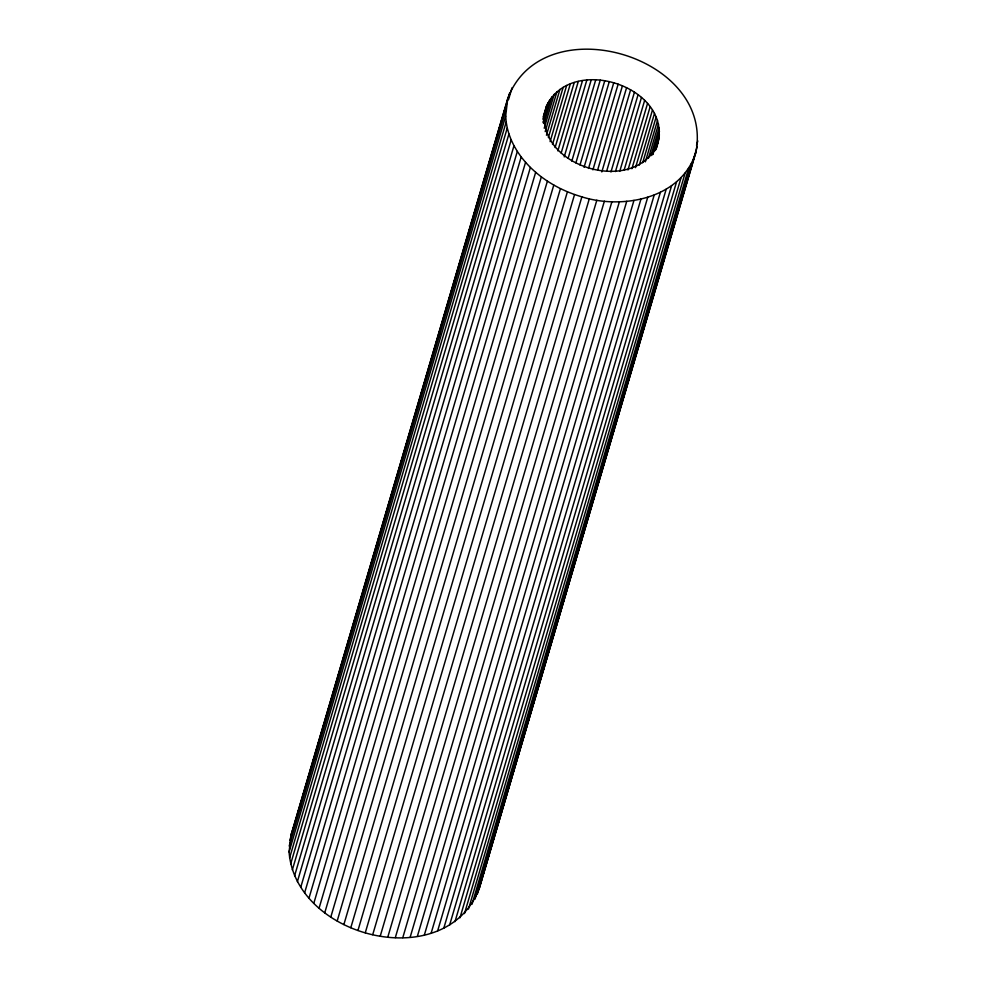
<?xml version="1.0" encoding="UTF-8"?>
<svg xmlns="http://www.w3.org/2000/svg" width="987" height="987" viewBox="0 0 987 987"><rect width="100%" height="100%" fill="white"/><g stroke="black" fill="none" stroke-linecap="round" stroke-linejoin="round"><path stroke-width="1.48" d="M289.08 851.978L291.14 834.583L507.725 98.663C542.394 5.527 714.81 55.457 695.86 152.417L479.275 888.337C446.087 975.07 295.532 938.427 289.08 851.978L505.677 116.059L507.725 98.663M658.243 141.672C637.183 198.979 529.057 165.693 546.465 106.102C572.423 51.682 678.686 89.101 656.059 149.049M479.275 888.337L697.143 146.742M509.576 93.148L292.991 829.068L294.805 825.083M289.857 840.258L506.454 104.338M299.32 810.45L300.628 806.021M314.113 760.212L315.421 755.783M376.306 548.895L377.614 544.454M391.099 498.645L392.394 494.216M438.499 337.579L439.807 333.137M453.292 287.328L454.588 282.899M468.072 237.09L469.38 232.648M508.527 99.65L512.006 87.831M289.179 846.069L505.763 110.149M289.586 857.937L506.171 122.018L505.677 116.059M290.671 863.933L507.269 128.002L506.171 122.018M292.337 869.892L508.934 133.973L507.269 128.002M294.582 875.814L511.18 139.895L508.934 133.973M297.383 881.65L513.98 145.718L511.18 139.895M300.727 887.35L517.324 151.43L513.98 145.718M304.601 892.902L521.185 156.97L517.324 151.43M308.956 898.244L525.553 162.324L521.185 156.97M543.418 116.454L546.465 106.102M543.282 117.256L544.59 112.814M543.134 119.168L547.921 102.919M543.306 119.267L544.182 116.306M543.183 122.03L549.71 99.872M543.257 122.807L544.121 119.846M313.792 903.376L530.389 167.445L525.553 162.324M543.985 123.572L551.807 96.973M544.219 128.248L554.225 94.258M545.194 131.641L556.939 91.742M546.44 135.231L559.925 89.422M319.06 908.237L535.657 172.318L530.389 167.445M548.377 137.575L563.158 87.337M550.117 141.634L566.649 85.474M324.748 912.815L541.332 176.895L535.657 172.318M552.51 144.46L570.338 83.87M555.101 147.544L574.237 82.526M330.793 917.083L547.39 181.152L541.332 176.895M557.852 150.888L578.296 81.44M561.184 153.034L582.503 80.626M337.184 920.994L553.781 185.075L547.39 181.152M564.206 156.921L586.821 80.083M568.191 158.142L591.238 79.824M343.871 924.548L560.456 188.628L553.781 185.075M571.806 161.128L595.729 79.848M350.804 927.706L567.402 191.786L560.456 188.628M575.89 162.917L600.244 80.157M579.986 164.977L604.772 80.749M357.96 930.47L574.545 194.538L567.402 191.786M584.057 167.321L609.287 81.6M588.523 168.444L613.754 82.735M365.276 932.789L581.874 196.869C623.056 209.799 681.536 198.51 695.86 152.417M592.916 169.85L618.146 84.142M372.716 934.689L589.313 198.757M597.641 170.023L622.439 85.783M601.811 171.923L626.597 87.683M380.242 936.12L596.827 200.201M606.684 171.096L630.607 89.817M610.953 171.972L634.444 92.173M387.792 937.095L604.377 201.175M615.456 171.565L638.071 94.727M619.737 171.356L641.476 97.466M395.318 937.613L611.915 201.681M624.203 169.85L644.647 100.39M627.966 169.961L647.546 103.462M402.795 937.65L619.392 201.73M631.89 168.74L650.162 106.682M635.517 167.642L652.481 110.001M410.16 937.218L626.745 201.299M639.268 165.15L654.492 113.431M642.685 162.732L656.17 116.922M417.365 936.33L633.962 200.398M645.338 161.856L657.515 120.476M648.508 158.043L658.514 124.054M650.902 155.724L659.168 127.656M652.506 154.873L659.464 131.234M653.024 154.169L653.887 151.208M654.628 151.023L659.415 134.775M424.373 934.973L640.97 199.041M655.528 150.086L659.008 138.254M656.256 147.927L657.132 144.978M431.146 933.159L647.743 197.24M437.636 930.901L654.221 194.982M443.792 928.224L660.389 192.305M449.591 925.14L666.188 189.208M454.995 921.648L671.592 185.729M459.967 917.799L676.564 181.867M464.482 913.592L681.079 177.672M468.504 909.064L685.101 173.144M472.02 904.252L688.618 168.321M696.526 145.36L697.821 140.931M474.994 899.169L691.591 163.25M477.424 893.852L694.009 157.932M291.14 834.583L292.522 830.449M574.545 194.538L581.874 196.869"/></g></svg>
